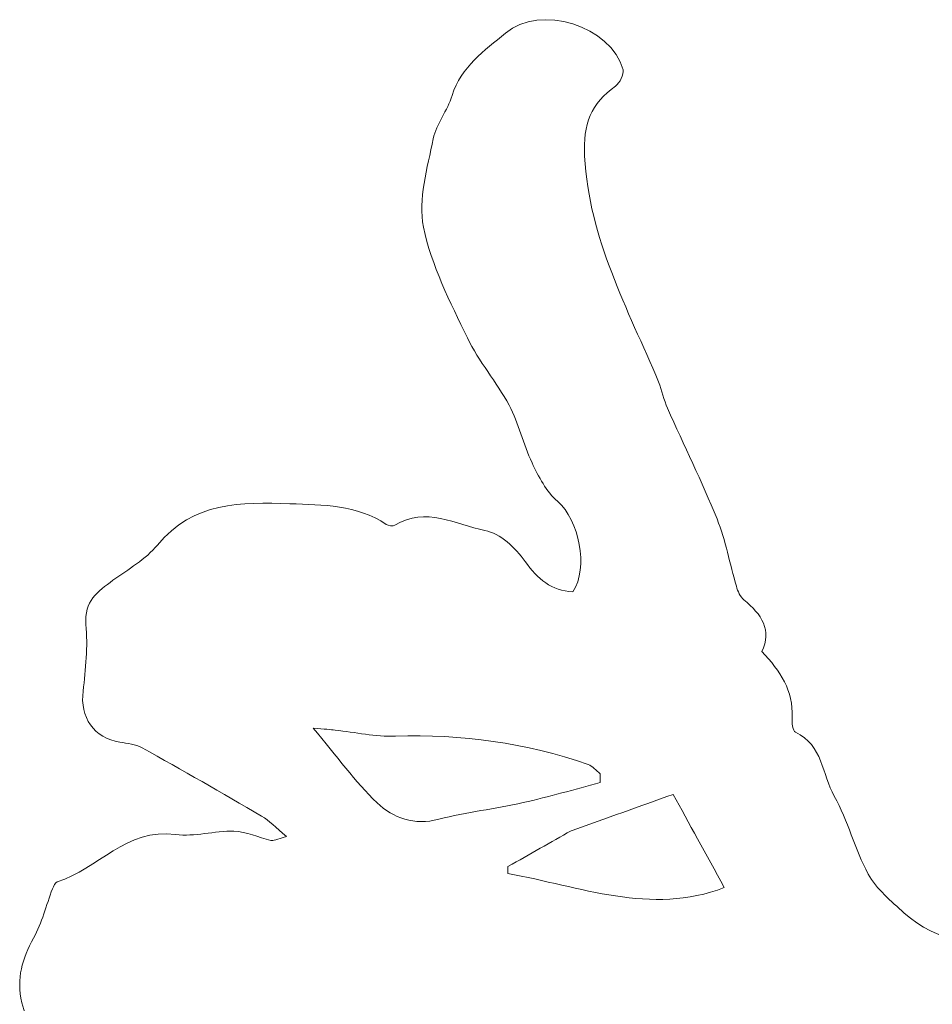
# Model space of a CAD drawing. Header units: inches. Extents: x -3733042 to -3450527, y 579159 to 997713.
# Drawn here: x -3507673.5 to -3507274.3, y 773518.8 to 773949.6 of the extents above; entities that cross this region are included whole.
import ezdxf

# ---------------------------------------------------------------- set-up
doc = ezdxf.new("R2010")
doc.units = ezdxf.units.IN
doc.header["$LTSCALE"] = 1000
doc.header["$MEASUREMENT"] = 0
doc.layers.get('0').update_dxf_attribs({"lineweight": 18})

msp = doc.modelspace()

# ---------------------------------------------------------------- linework, layer by layer
for points in [[(-3507461.05, 773943.74), (-3507445.93, 773956.66), (-3507414.8, 773946.78), (-3507409.6, 773927.69)], [(-3507484.37, 773916.42), (-3507480.56, 773929.14), (-3507470.16, 773935.96), (-3507461.05, 773943.74)], [(-3507409.6, 773927.69), (-3507409.12, 773925.69), (-3507411.05, 773921.94), (-3507412.93, 773920.55)], [(-3507412.93, 773920.55), (-3507423.65, 773912.87), (-3507427.2, 773904.02), (-3507426.43, 773889.87)], [(-3507492.61, 773897.52), (-3507491.28, 773904.08), (-3507486.37, 773909.89), (-3507484.37, 773916.42)], [(-3507496.9, 773858.8), (-3507499.36, 773870.98), (-3507495.16, 773884.74), (-3507492.61, 773897.52)], [(-3507426.43, 773889.87), (-3507424.49, 773853.7), (-3507407.57, 773823.11), (-3507394.06, 773791.14)], [(-3507477.72, 773810.42), (-3507485.21, 773826.08), (-3507493.48, 773842.04), (-3507496.9, 773858.8)], [(-3507459.44, 773780.93), (-3507464.86, 773791.14), (-3507472.77, 773800.05), (-3507477.72, 773810.42)], [(-3507394.06, 773791.14), (-3507392.51, 773787.39), (-3507391.8, 773783.29), (-3507390.19, 773779.57)], [(-3507449.42, 773755.71), (-3507453.3, 773763.88), (-3507455.24, 773772.98), (-3507459.44, 773780.93)], [(-3507390.19, 773779.57), (-3507382.95, 773763.39), (-3507375.07, 773747.53), (-3507368.48, 773731.16)], [(-3507438.25, 773738.88), (-3507443.16, 773743.14), (-3507446.58, 773749.63), (-3507449.42, 773755.71)], [(-3507613.24, 773719.76), (-3507597.67, 773738.81), (-3507576.48, 773738.49), (-3507555.3, 773737.81)], [(-3507555.3, 773737.81), (-3507540.86, 773737.33), (-3507526.1, 773737.33), (-3507513.18, 773728.8)], [(-3507431.53, 773699.25), (-3507424.55, 773710.04), (-3507428.88, 773730.58), (-3507438.25, 773738.88)], [(-3507509.43, 773728.38), (-3507495.8, 773736.84), (-3507482.82, 773728.54), (-3507470.03, 773726.12)], [(-3507513.18, 773728.8), (-3507512.21, 773728.19), (-3507510.27, 773727.86), (-3507509.43, 773728.38)], [(-3507368.48, 773731.16), (-3507364.71, 773721.73), (-3507362.93, 773711.49), (-3507360.02, 773701.7)], [(-3507470.03, 773726.12), (-3507463.44, 773724.86), (-3507456.59, 773718.47), (-3507452.43, 773712.59)], [(-3507632.71, 773704.32), (-3507626.03, 773709.23), (-3507618.41, 773713.46), (-3507613.24, 773719.76)], [(-3507452.43, 773712.59), (-3507446.9, 773704.8), (-3507440.96, 773699.8), (-3507431.53, 773699.25)], [(-3507644.53, 773685.01), (-3507645.47, 773695.15), (-3507639.37, 773699.48), (-3507632.71, 773704.32)], [(-3507360.02, 773701.7), (-3507359.44, 773699.54), (-3507358.38, 773697.12), (-3507356.76, 773695.76)], [(-3507356.76, 773695.76), (-3507349.04, 773689.46), (-3507344.26, 773682.39), (-3507348.91, 773673.12)], [(-3507645.79, 773655.84), (-3507644.7, 773665.47), (-3507643.66, 773675.35), (-3507644.53, 773685.01)], [(-3507348.91, 773673.12), (-3507340.71, 773664.59), (-3507335.15, 773656), (-3507335.67, 773644.38)], [(-3507629.71, 773633.52), (-3507641.08, 773635.36), (-3507647.21, 773644.41), (-3507645.79, 773655.84)], [(-3507335.67, 773644.38), (-3507335.8, 773642.11), (-3507335.44, 773638.37), (-3507334.18, 773637.82)], [(-3507535.53, 773638.79), (-3507537.69, 773638.98), (-3507539.86, 773639.21), (-3507545.19, 773639.69)], [(-3507545.19, 773639.69), (-3507534.69, 773627.22), (-3507526.81, 773616.21), (-3507517.22, 773607.01)], [(-3507509.14, 773636.11), (-3507517.89, 773635.82), (-3507526.74, 773637.82), (-3507535.53, 773638.79)], [(-3507334.18, 773637.82), (-3507322.23, 773632.23), (-3507322.49, 773619.31), (-3507317.26, 773609.91)], [(-3507619.96, 773631.07), (-3507622.8, 773632.65), (-3507626.41, 773632.97), (-3507629.71, 773633.52)], [(-3507424.91, 773623.74), (-3507452.17, 773633.23), (-3507480.24, 773637.11), (-3507509.14, 773636.11)], [(-3507567.7, 773601.1), (-3507585.01, 773611.27), (-3507602.45, 773621.28), (-3507619.96, 773631.07)], [(-3507419.61, 773619.7), (-3507421.39, 773621.06), (-3507422.94, 773623.03), (-3507424.91, 773623.74)], [(-3507419.58, 773615.79), (-3507419.58, 773617.08), (-3507419.61, 773618.38), (-3507419.61, 773619.7)], [(-3507453.3, 773607.07), (-3507441.99, 773609.59), (-3507430.82, 773612.82), (-3507419.58, 773615.79)], [(-3507517.22, 773607.01), (-3507510.18, 773600.29), (-3507500.94, 773596.96), (-3507490.18, 773599.77)], [(-3507490.18, 773599.77), (-3507478.07, 773602.87), (-3507465.51, 773604.33), (-3507453.3, 773607.07)], [(-3507387.7, 773610.66), (-3507402.46, 773605.36), (-3507416.74, 773600.29), (-3507432.37, 773594.7)], [(-3507365.32, 773569.9), (-3507373.39, 773584.59), (-3507380.95, 773598.32), (-3507387.7, 773610.66)], [(-3507317.26, 773609.91), (-3507311.22, 773599.16), (-3507308.28, 773586.69), (-3507302.34, 773575.81)], [(-3507556.78, 773592.18), (-3507561.63, 773596.25), (-3507564.4, 773599.16), (-3507567.7, 773601.1)], [(-3507605.32, 773593.12), (-3507597.02, 773592.02), (-3507588.3, 773594.77), (-3507579.78, 773594.54)], [(-3507579.78, 773594.54), (-3507574.38, 773594.38), (-3507569.09, 773591.79), (-3507563.69, 773590.53)], [(-3507432.37, 773594.7), (-3507440.99, 773589.86), (-3507450.49, 773584.43), (-3507459.95, 773579.07)], [(-3507657.1, 773572.45), (-3507639.3, 773577.91), (-3507626.8, 773595.99), (-3507605.32, 773593.12)], [(-3507563.69, 773590.53), (-3507562.53, 773590.24), (-3507561.17, 773591.05), (-3507556.78, 773592.18)], [(-3507459.95, 773579.07), (-3507459.98, 773578.07), (-3507459.98, 773577.07), (-3507460.02, 773576.03)], [(-3507659.2, 773569.32), (-3507658.71, 773570.48), (-3507658.03, 773572.16), (-3507657.1, 773572.45)], [(-3507460.02, 773576.03), (-3507428.46, 773570.41), (-3507397.42, 773557.53), (-3507365.32, 773569.9)], [(-3507302.34, 773575.81), (-3507298.75, 773569.22), (-3507292.39, 773563.92), (-3507286.64, 773558.75)], [(-3507667.43, 773547.77), (-3507663.75, 773554.43), (-3507661.94, 773562.08), (-3507659.2, 773569.32)], [(-3507286.64, 773558.75), (-3507272.11, 773545.74), (-3507254.54, 773544.38), (-3507235.87, 773544.28)], [(-3507672.57, 773519.48), (-3507675.06, 773530.3), (-3507672.37, 773538.7), (-3507667.43, 773547.77)], [(-3507640.69, 773498.1), (-3507651.48, 773490.31), (-3507668.98, 773503.98), (-3507672.57, 773519.48)]]:
    msp.add_open_spline(points, degree=3)

doc.saveas('drawing.dxf')
